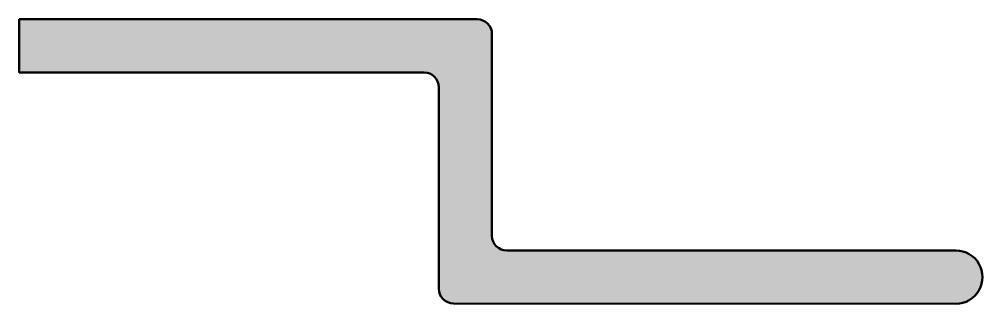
# Model space of a CAD drawing. Extents: x 0 to 32.6, y 0 to 9.6.
import ezdxf

# ---------------------------------------------------------------- set-up
doc = ezdxf.new("R2010")
doc.units = 0
doc.layers.add('0S-Alu contour', color=7, linetype='Continuous', lineweight=50)
doc.layers.add('0S-Alu hatch', color=252, linetype='Continuous', lineweight=25)

# ---------------------------------------------------------------- blocks, each defined once
blk = doc.blocks.new('333830__0F579BDD_6719_435F_A07E_ABC7B8A01675_')
at = {"layer": '0S-Alu hatch'}
h = blk.add_hatch(color=256, dxfattribs=at)
edge = h.paths.add_edge_path()
edge.add_line((14.7, 0.009), (31.703, 0))
edge.add_arc((31.704, 0.9), 0.9, 269.9223, 450)
edge.add_line((31.704, 1.8), (16.5, 1.801))
edge.add_ellipse((16.5, 2.301), major_axis=(-0.5, 0), ratio=1, start_angle=0, end_angle=90, ccw=False)
edge.add_line((16, 2.301), (16, 9.131))
edge.add_arc((15.5, 9.131), 0.5, 0, 90)
edge.add_line((15.5, 9.631), (0, 9.631))
edge.add_line((0, 9.631), (0, 7.831))
edge.add_line((0, 7.831), (13.7, 7.831))
edge.add_ellipse((13.7, 7.331), major_axis=(-0.5, 0), ratio=1, start_angle=180, end_angle=270, ccw=False)
edge.add_line((14.2, 7.331), (14.2, 0.509))
edge.add_arc((14.7, 0.509), 0.5, 180, 270)
at = {"layer": '0S-Alu contour', "color": 7}
for points in [[(15.5, 9.631), (0, 9.631), (0, 7.831), (13.7, 7.831)], [(16, 2.301), (16, 9.131)], [(14.2, 7.331), (14.2, 0.509)], [(31.704, 1.8), (16.5, 1.801)], [(14.7, 0.009), (31.703, 0)]]:
    blk.add_lwpolyline(points, dxfattribs=at)
for centre, radius, start, end in [((15.5, 9.131), 0.5, 0, 90), ((31.704, 0.9), 0.9, 269.9223, 90), ((14.7, 0.509), 0.5, 180, 270)]:
    blk.add_arc(centre, radius, start, end, dxfattribs=at)
at = {"layer": '0S-Alu contour', "color": 7, "extrusion": (0, 0, -1)}
for centre, start, end in [((-13.7, 7.331), 90, 180), ((-16.5, 2.301), 270, 0)]:
    blk.add_arc(centre, 0.5, start, end, dxfattribs=at)
blk = doc.blocks.new('333830__B21FCC98_9974_4E14_A420_5E47E064DDA9_')
at = {"layer": '0S-Alu contour', "color": 7}
blk.add_blockref('333830__0F579BDD_6719_435F_A07E_ABC7B8A01675_', (0, 0), dxfattribs=at)

msp = doc.modelspace()

# ---------------------------------------------------------------- block references
at = {"layer": '0S-Alu contour', "color": 7}
msp.add_blockref('333830__B21FCC98_9974_4E14_A420_5E47E064DDA9_', (0, 0), dxfattribs=at)

doc.saveas('drawing.dxf')
